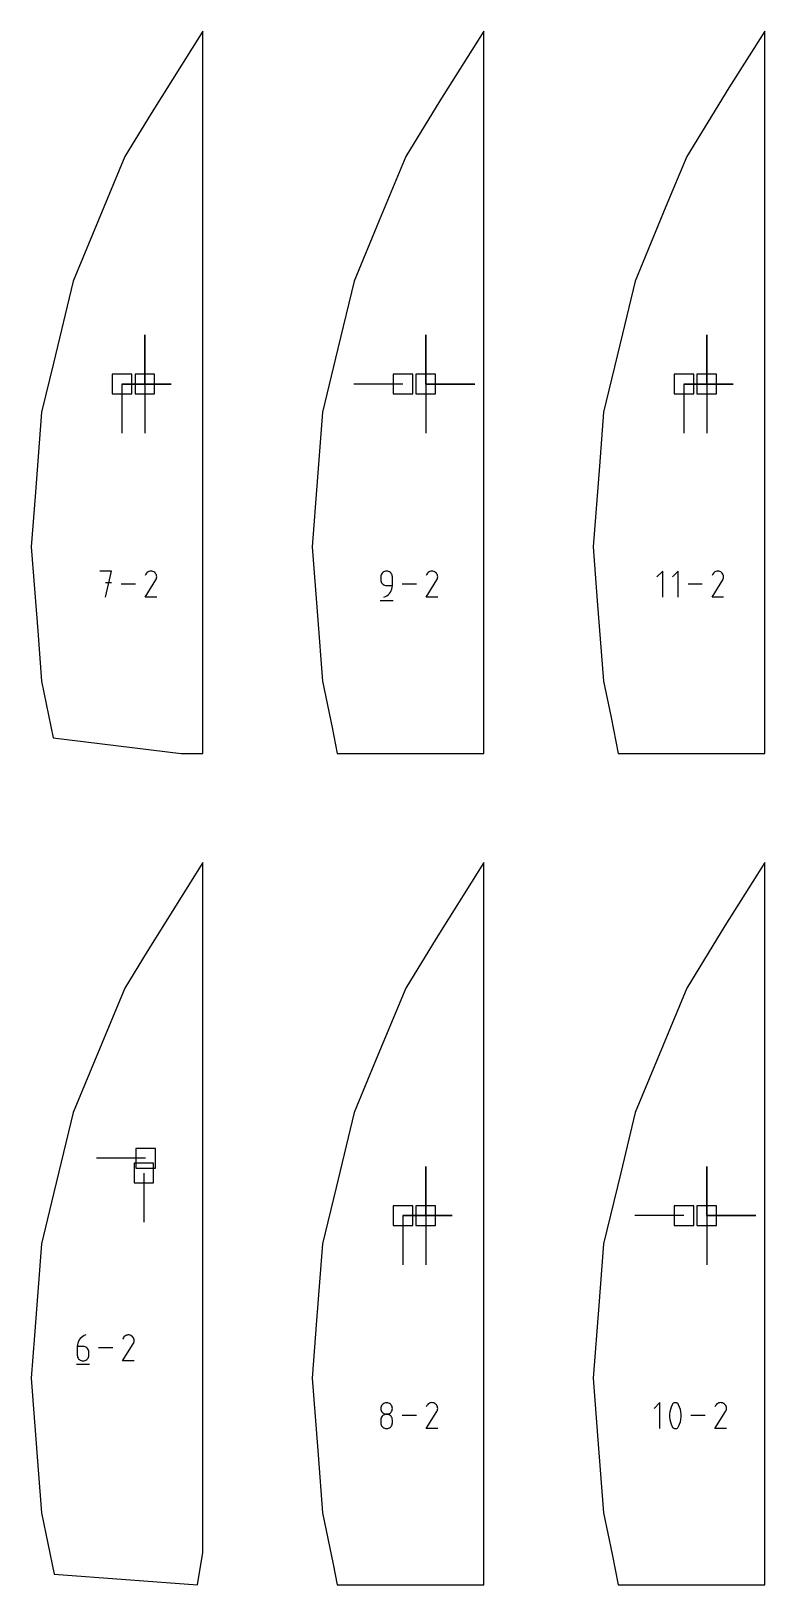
# Model space of a CAD drawing. Extents: x 0 to 800, y 0 to 1000.
# Drawn here: x 219.08 to 240.43, y 834.22 to 879.42 of the extents above; entities that cross this region are included whole.
import ezdxf

# ---------------------------------------------------------------- set-up
doc = ezdxf.new("R2010")
doc.units = 0
doc.header["$MEASUREMENT"] = 0
for name, color, linetype in [('annotation', 7, 'Continuous'), ('boundary', 7, 'Continuous'), ('hole', 7, 'Continuous')]:
    doc.layers.add(name, color=color, linetype=linetype)

msp = doc.modelspace()

# ---------------------------------------------------------------- linework, layer by layer
at = {"layer": 'annotation', "color": 1}
for p, q in [((222.388743, 869.154664), (222.388743, 870.583414)), ((222.388743, 869.154664), (222.388743, 870.583414)), ((222.388743, 870.583414), (222.388743, 869.154664)), ((230.563744, 869.154664), (230.563744, 870.583414)), ((230.563744, 869.154664), (230.563744, 870.583414)), ((230.563744, 870.583414), (230.563744, 869.154664)), ((230.563744, 869.154664), (230.563744, 870.583414)), ((230.563744, 870.583414), (230.563744, 869.154664)), ((238.738745, 869.154664), (238.738745, 870.583414)), ((238.738745, 869.154664), (238.738745, 870.583414)), ((238.738745, 870.583414), (238.738745, 869.154664)), ((221.722493, 869.154664), (223.151243, 869.154664)), ((221.722493, 869.154664), (223.151243, 869.154664)), ((223.151243, 869.154664), (221.722493, 869.154664)), ((221.722493, 869.154664), (221.722493, 867.725914)), ((222.388743, 869.154664), (222.388743, 867.725914)), ((229.897494, 869.154664), (228.468744, 869.154664)), ((230.563744, 869.154664), (231.992494, 869.154664)), ((230.563744, 869.154664), (231.992494, 869.154664)), ((231.992494, 869.154664), (230.563744, 869.154664)), ((230.563744, 869.154664), (230.563744, 867.725914)), ((238.072494, 869.154664), (239.501244, 869.154664)), ((238.072494, 869.154664), (239.501244, 869.154664)), ((239.501244, 869.154664), (238.072494, 869.154664)), ((238.072494, 869.154664), (238.072494, 867.725914)), ((238.738745, 869.154664), (238.738745, 867.725914)), ((221.417233, 863.712743), (221.080811, 863.712743)), ((221.249045, 862.956209), (221.417233, 863.712743)), ((221.417233, 863.375846), (221.249045, 863.375846)), ((222.114687, 863.334476), (221.701028, 863.334476)), ((222.398374, 862.956203), (222.708844, 863.45602)), ((222.420909, 863.628619), (222.398848, 863.5863)), ((222.438417, 863.653445), (222.420909, 863.628619)), ((222.459421, 863.674169), (222.438417, 863.653445)), ((222.483285, 863.690624), (222.459421, 863.674169)), ((222.509369, 863.702646), (222.483285, 863.690624)), ((222.537033, 863.710068), (222.509369, 863.702646)), ((222.56564, 863.712724), (222.537033, 863.710068)), ((222.59455, 863.710448), (222.56564, 863.712724)), ((222.623125, 863.703075), (222.59455, 863.710448)), ((222.650725, 863.690438), (222.623125, 863.703075)), ((222.675411, 863.672909), (222.650725, 863.690438)), ((222.650725, 863.690438), (222.650725, 863.690438)), ((222.696051, 863.651874), (222.675411, 863.672909)), ((222.712462, 863.627978), (222.696051, 863.651874)), ((222.708844, 863.45602), (222.709215, 863.456479)), ((222.708844, 863.45602), (222.708844, 863.45602)), ((222.709215, 863.456479), (222.709571, 863.456942)), ((222.709571, 863.456942), (222.709914, 863.457413)), ((222.709914, 863.457413), (222.710246, 863.457896)), ((222.710246, 863.457896), (222.710571, 863.458394)), ((222.710571, 863.458394), (222.710889, 863.458912)), ((222.710889, 863.458912), (222.711204, 863.459453)), ((222.711204, 863.459453), (222.711518, 863.460022)), ((222.711518, 863.460022), (222.711833, 863.460622)), ((222.711833, 863.460622), (222.724652, 863.488146)), ((222.711833, 863.460622), (222.711833, 863.460622)), ((222.72446, 863.601865), (222.712462, 863.627978)), ((222.731861, 863.574181), (222.72446, 863.601865)), ((222.724652, 863.488146), (222.732141, 863.516677)), ((222.734483, 863.54557), (222.731861, 863.574181)), ((222.732141, 863.516677), (222.734483, 863.54557)), ((229.258714, 863.574731), (229.256001, 863.544508)), ((229.256001, 863.544508), (229.256001, 863.460391)), ((229.256001, 863.460391), (229.256001, 863.460391)), ((229.256001, 863.460391), (229.258714, 863.430169)), ((229.266532, 863.603184), (229.258714, 863.574731)), ((229.258714, 863.430169), (229.266532, 863.401721)), ((229.278976, 863.62939), (229.266532, 863.603184)), ((229.266532, 863.401721), (229.278976, 863.375521)), ((229.295569, 863.652872), (229.278976, 863.62939)), ((229.278976, 863.375521), (229.295569, 863.352046)), ((229.315831, 863.673154), (229.295569, 863.652872)), ((229.295569, 863.352046), (229.315831, 863.331772)), ((229.339284, 863.689759), (229.315831, 863.673154)), ((229.315831, 863.331772), (229.339284, 863.315175)), ((229.365449, 863.70221), (229.339284, 863.689759)), ((229.393846, 863.71003), (229.365449, 863.70221)), ((229.423999, 863.712743), (229.393846, 863.71003)), ((229.454213, 863.71003), (229.423999, 863.712743)), ((229.423999, 863.712743), (229.423999, 863.712743)), ((229.482644, 863.70221), (229.454213, 863.71003)), ((229.508819, 863.689759), (229.482644, 863.70221)), ((229.532264, 863.673154), (229.508819, 863.689759)), ((229.552506, 863.652872), (229.532264, 863.673154)), ((229.569074, 863.62939), (229.552506, 863.652872)), ((229.581493, 863.603184), (229.569074, 863.62939)), ((229.589292, 863.574731), (229.581493, 863.603184)), ((229.591996, 863.544508), (229.589292, 863.574731)), ((229.591996, 863.292204), (229.591996, 863.544508)), ((229.591996, 863.544508), (229.591996, 863.544508)), ((230.289475, 863.334476), (229.875815, 863.334476)), ((230.573161, 862.956203), (230.883631, 863.45602)), ((230.595696, 863.628619), (230.573635, 863.5863)), ((230.613204, 863.653445), (230.595696, 863.628619)), ((230.634209, 863.674169), (230.613204, 863.653445)), ((230.658072, 863.690624), (230.634209, 863.674169)), ((230.684156, 863.702646), (230.658072, 863.690624)), ((230.71182, 863.710068), (230.684156, 863.702646)), ((230.740427, 863.712724), (230.71182, 863.710068)), ((230.769337, 863.710448), (230.740427, 863.712724)), ((230.797912, 863.703075), (230.769337, 863.710448)), ((230.825513, 863.690438), (230.797912, 863.703075)), ((230.850198, 863.672909), (230.825513, 863.690438)), ((230.825513, 863.690438), (230.825513, 863.690438)), ((230.870838, 863.651874), (230.850198, 863.672909)), ((230.887249, 863.627978), (230.870838, 863.651874)), ((230.883631, 863.45602), (230.884002, 863.456479)), ((230.883631, 863.45602), (230.883631, 863.45602)), ((230.884002, 863.456479), (230.884358, 863.456942)), ((230.884358, 863.456942), (230.884701, 863.457413)), ((230.884701, 863.457413), (230.885033, 863.457896)), ((230.885033, 863.457896), (230.885358, 863.458394)), ((230.885358, 863.458394), (230.885676, 863.458912)), ((230.885676, 863.458912), (230.885991, 863.459453)), ((230.885991, 863.459453), (230.886305, 863.460022)), ((230.886305, 863.460022), (230.88662, 863.460622)), ((230.88662, 863.460622), (230.899439, 863.488146)), ((230.88662, 863.460622), (230.88662, 863.460622)), ((230.899247, 863.601865), (230.887249, 863.627978)), ((230.906648, 863.574181), (230.899247, 863.601865)), ((230.899439, 863.488146), (230.906928, 863.516677)), ((230.90927, 863.54557), (230.906648, 863.574181)), ((230.906928, 863.516677), (230.90927, 863.54557)), ((237.45722, 863.712743), (237.289033, 863.544508)), ((237.45722, 862.956209), (237.45722, 863.712743)), ((237.909108, 863.712743), (237.740921, 863.544508)), ((237.909108, 862.956209), (237.909108, 863.712743)), ((238.606515, 863.334476), (238.192855, 863.334476)), ((238.890201, 862.956203), (239.200671, 863.45602)), ((238.912737, 863.628619), (238.890676, 863.5863)), ((238.930244, 863.653445), (238.912737, 863.628619)), ((238.951249, 863.674169), (238.930244, 863.653445)), ((238.975113, 863.690624), (238.951249, 863.674169)), ((239.001196, 863.702646), (238.975113, 863.690624)), ((239.028861, 863.710068), (239.001196, 863.702646)), ((239.057468, 863.712724), (239.028861, 863.710068)), ((239.086378, 863.710448), (239.057468, 863.712724)), ((239.114953, 863.703075), (239.086378, 863.710448)), ((239.142553, 863.690438), (239.114953, 863.703075)), ((239.167239, 863.672909), (239.142553, 863.690438)), ((239.142553, 863.690438), (239.142553, 863.690438)), ((239.187879, 863.651874), (239.167239, 863.672909)), ((239.204289, 863.627978), (239.187879, 863.651874)), ((239.200671, 863.45602), (239.201043, 863.456479)), ((239.200671, 863.45602), (239.200671, 863.45602)), ((239.201043, 863.456479), (239.201398, 863.456942)), ((239.201398, 863.456942), (239.201741, 863.457413)), ((239.201741, 863.457413), (239.202074, 863.457896)), ((239.202074, 863.457896), (239.202398, 863.458394)), ((239.202398, 863.458394), (239.202717, 863.458912)), ((239.202717, 863.458912), (239.203032, 863.459453)), ((239.203032, 863.459453), (239.203345, 863.460022)), ((239.203345, 863.460022), (239.20366, 863.460622)), ((239.20366, 863.460622), (239.21648, 863.488146)), ((239.20366, 863.460622), (239.20366, 863.460622)), ((239.216287, 863.601865), (239.204289, 863.627978)), ((239.223689, 863.574181), (239.216287, 863.601865)), ((239.21648, 863.488146), (239.223968, 863.516677)), ((239.22631, 863.54557), (239.223689, 863.574181)), ((239.223968, 863.516677), (239.22631, 863.54557)), ((222.734368, 862.956203), (222.398374, 862.956203)), ((229.339284, 863.315175), (229.365449, 863.30273)), ((229.339929, 862.956209), (229.387971, 862.974112)), ((229.339929, 862.956209), (229.339929, 862.956209)), ((229.365449, 863.30273), (229.393846, 863.294915)), ((229.387971, 862.974112), (229.432068, 862.998311)), ((229.393846, 863.294915), (229.423999, 863.292204)), ((229.423999, 863.292204), (229.591996, 863.292204)), ((229.432068, 862.998311), (229.471764, 863.028189)), ((229.471764, 863.028189), (229.506603, 863.063131)), ((229.506603, 863.063131), (229.536129, 863.102519)), ((229.536129, 863.102519), (229.559887, 863.145737)), ((229.559887, 863.145737), (229.577422, 863.192168)), ((229.577422, 863.192168), (229.588277, 863.241196)), ((229.588277, 863.241196), (229.591996, 863.292204)), ((230.909155, 862.956203), (230.573161, 862.956203)), ((239.226196, 862.956203), (238.890201, 862.956203)), ((229.235008, 862.861642), (229.613274, 862.861642)), ((222.412493, 846.633188), (220.983743, 846.633188)), ((222.359868, 846.204563), (222.359868, 844.775813)), ((230.563744, 844.966938), (230.563744, 846.395688)), ((230.563744, 844.966938), (230.563744, 846.395688)), ((230.563744, 846.395688), (230.563744, 844.966938)), ((238.738745, 844.966938), (238.738745, 846.395688)), ((238.738745, 844.966938), (238.738745, 846.395688)), ((238.738745, 846.395688), (238.738745, 844.966938)), ((238.738745, 844.966938), (238.738745, 846.395688)), ((238.738745, 846.395688), (238.738745, 844.966938)), ((229.897494, 844.966938), (229.897493, 843.538188)), ((229.897494, 844.966938), (231.326244, 844.966938)), ((229.897494, 844.966938), (231.326244, 844.966938)), ((231.326244, 844.966938), (229.897494, 844.966938)), ((230.563744, 844.966938), (230.563744, 843.538188)), ((238.072494, 844.966938), (236.643744, 844.966938)), ((238.738745, 844.966938), (240.167495, 844.966938)), ((238.738745, 844.966938), (240.167495, 844.966938)), ((240.167495, 844.966938), (238.738745, 844.966938)), ((238.738745, 844.966938), (238.738745, 843.538188)), ((220.428055, 841.209396), (220.424335, 841.15826)), ((220.438912, 841.258527), (220.428055, 841.209396)), ((220.456454, 841.305045), (220.438912, 841.258527)), ((220.480227, 841.34834), (220.456454, 841.305045)), ((220.509777, 841.387804), (220.480227, 841.34834)), ((220.544651, 841.422826), (220.509777, 841.387804)), ((220.584397, 841.452799), (220.544651, 841.422826)), ((220.62856, 841.477112), (220.584397, 841.452799)), ((220.676687, 841.495157), (220.62856, 841.477112)), ((220.676687, 841.495157), (220.676687, 841.495157)), ((221.741447, 840.738617), (222.051917, 841.238434)), ((221.763982, 841.411033), (221.741921, 841.368713)), ((221.78149, 841.435859), (221.763982, 841.411033)), ((221.802495, 841.456582), (221.78149, 841.435859)), ((221.826358, 841.473038), (221.802495, 841.456582)), ((221.852442, 841.48506), (221.826358, 841.473038)), ((221.880106, 841.492482), (221.852442, 841.48506)), ((221.908713, 841.495138), (221.880106, 841.492482)), ((221.937623, 841.492862), (221.908713, 841.495138)), ((221.966198, 841.485489), (221.937623, 841.492862)), ((221.993799, 841.472852), (221.966198, 841.485489)), ((222.018484, 841.455323), (221.993799, 841.472852)), ((221.993799, 841.472852), (221.993799, 841.472852)), ((222.039124, 841.434288), (222.018484, 841.455323)), ((222.055535, 841.410392), (222.039124, 841.434288)), ((222.051917, 841.238434), (222.052288, 841.238893)), ((222.051917, 841.238434), (222.051917, 841.238434)), ((222.052288, 841.238893), (222.052644, 841.239356)), ((222.052644, 841.239356), (222.052987, 841.239827)), ((222.052987, 841.239827), (222.053319, 841.24031)), ((222.053319, 841.24031), (222.053644, 841.240808)), ((222.053644, 841.240808), (222.053962, 841.241326)), ((222.053962, 841.241326), (222.054277, 841.241867)), ((222.054277, 841.241867), (222.054591, 841.242436)), ((222.054591, 841.242436), (222.054906, 841.243036)), ((222.054906, 841.243036), (222.067725, 841.27056)), ((222.054906, 841.243036), (222.054906, 841.243036)), ((222.067533, 841.384279), (222.055535, 841.410392)), ((222.074934, 841.356595), (222.067533, 841.384279)), ((222.067725, 841.27056), (222.075214, 841.299091)), ((222.077556, 841.327984), (222.074934, 841.356595)), ((222.075214, 841.299091), (222.077556, 841.327984)), ((220.424335, 841.15826), (220.424335, 840.90681)), ((220.592332, 841.15826), (220.424335, 841.15826)), ((220.424335, 840.90681), (220.424335, 840.90681)), ((220.424335, 840.90681), (220.427047, 840.876589)), ((220.427047, 840.876589), (220.434865, 840.84814)), ((220.434865, 840.84814), (220.44731, 840.821941)), ((220.44731, 840.821941), (220.463902, 840.798466)), ((220.463902, 840.798466), (220.484165, 840.778191)), ((220.484165, 840.778191), (220.507617, 840.761594)), ((220.507617, 840.761594), (220.533782, 840.74915)), ((220.533782, 840.74915), (220.56218, 840.741334)), ((220.56218, 840.741334), (220.592332, 840.738623)), ((220.622547, 841.155564), (220.592332, 841.15826)), ((220.592332, 840.738623), (220.622547, 840.741334)), ((220.592332, 840.738623), (220.592332, 840.738623)), ((220.650978, 841.147787), (220.622547, 841.155564)), ((220.622547, 840.741334), (220.650978, 840.74915)), ((220.677152, 841.1354), (220.650978, 841.147787)), ((220.650978, 840.74915), (220.677152, 840.761594)), ((220.700597, 841.11887), (220.677152, 841.1354)), ((220.677152, 840.761594), (220.700597, 840.778191)), ((220.72084, 841.098666), (220.700597, 841.11887)), ((220.700597, 840.778191), (220.72084, 840.798466)), ((220.737407, 841.075259), (220.72084, 841.098666)), ((220.72084, 840.798466), (220.737407, 840.821941)), ((220.749827, 841.049116), (220.737407, 841.075259)), ((220.737407, 840.821941), (220.749827, 840.84814)), ((220.757625, 841.020707), (220.749827, 841.049116)), ((220.749827, 840.84814), (220.757625, 840.876589)), ((220.76033, 840.9905), (220.757625, 841.020707)), ((220.757625, 840.876589), (220.76033, 840.90681)), ((220.76033, 840.90681), (220.76033, 840.9905)), ((220.76033, 840.9905), (220.76033, 840.9905)), ((221.457761, 841.11689), (221.044101, 841.11689)), ((222.077441, 840.738617), (221.741447, 840.738617)), ((220.403294, 840.644056), (220.78156, 840.644056)), ((229.25876, 839.386413), (229.256049, 839.356331)), ((229.266574, 839.414756), (229.25876, 839.386413)), ((229.279013, 839.440879), (229.266574, 839.414756)), ((229.295601, 839.464302), (229.279013, 839.440879)), ((229.315859, 839.484544), (229.295601, 839.464302)), ((229.33931, 839.501125), (229.315859, 839.484544)), ((229.365477, 839.513564), (229.33931, 839.501125)), ((229.393881, 839.521379), (229.365477, 839.513564)), ((229.424046, 839.524091), (229.393881, 839.521379)), ((229.454211, 839.521379), (229.424046, 839.524091)), ((229.424046, 839.524091), (229.424046, 839.524091)), ((229.482615, 839.513564), (229.454211, 839.521379)), ((229.508782, 839.501125), (229.482615, 839.513564)), ((229.532233, 839.484544), (229.508782, 839.501125)), ((229.552491, 839.464302), (229.532233, 839.484544)), ((229.569079, 839.440879), (229.552491, 839.464302)), ((229.581519, 839.414756), (229.569079, 839.440879)), ((229.589333, 839.386413), (229.581519, 839.414756)), ((229.592044, 839.356331), (229.589333, 839.386413)), ((230.595696, 839.440893), (230.573635, 839.398573)), ((230.613204, 839.465719), (230.595696, 839.440893)), ((230.634209, 839.486442), (230.613204, 839.465719)), ((230.658072, 839.502898), (230.634209, 839.486442)), ((230.684156, 839.51492), (230.658072, 839.502898)), ((230.71182, 839.522342), (230.684156, 839.51492)), ((230.740427, 839.524998), (230.71182, 839.522342)), ((230.769337, 839.522722), (230.740427, 839.524998)), ((230.797912, 839.515349), (230.769337, 839.522722)), ((230.825513, 839.502712), (230.797912, 839.515349)), ((230.850198, 839.485183), (230.825513, 839.502712)), ((230.825513, 839.502712), (230.825513, 839.502712)), ((230.870838, 839.464148), (230.850198, 839.485183)), ((230.887249, 839.440252), (230.870838, 839.464148)), ((230.899247, 839.414139), (230.887249, 839.440252)), ((230.906648, 839.386455), (230.899247, 839.414139)), ((230.90927, 839.357844), (230.906648, 839.386455)), ((237.374059, 839.525016), (237.205872, 839.356782)), ((237.374059, 838.768483), (237.374059, 839.525016)), ((237.701293, 839.396914), (237.679543, 839.326739)), ((237.730293, 839.465111), (237.701293, 839.396914)), ((237.740059, 839.481351), (237.730293, 839.465111)), ((237.730293, 839.465111), (237.730293, 839.465111)), ((237.75223, 839.495191), (237.740059, 839.481351)), ((237.766403, 839.506496), (237.75223, 839.495191)), ((237.782175, 839.515132), (237.766403, 839.506496)), ((237.799143, 839.520966), (237.782175, 839.515132)), ((237.816904, 839.523864), (237.799143, 839.520966)), ((237.835055, 839.523691), (237.816904, 839.523864)), ((237.853193, 839.520314), (237.835055, 839.523691)), ((237.870916, 839.513598), (237.853193, 839.520314)), ((237.8777, 839.510033), (237.870916, 839.513598)), ((237.870916, 839.513598), (237.870916, 839.513598)), ((237.88421, 839.505938), (237.8777, 839.510033)), ((237.890415, 839.501346), (237.88421, 839.505938)), ((237.896282, 839.496288), (237.890415, 839.501346)), ((237.90178, 839.490798), (237.896282, 839.496288)), ((237.906878, 839.484907), (237.90178, 839.490798)), ((237.911543, 839.478649), (237.906878, 839.484907)), ((237.915745, 839.472055), (237.911543, 839.478649)), ((237.91945, 839.465159), (237.915745, 839.472055)), ((237.948591, 839.396821), (237.91945, 839.465159)), ((237.91945, 839.465159), (237.91945, 839.465159)), ((237.970447, 839.32654), (237.948591, 839.396821)), ((238.995898, 839.440893), (238.973837, 839.398573)), ((239.013406, 839.465719), (238.995898, 839.440893)), ((239.034411, 839.486442), (239.013406, 839.465719)), ((239.058274, 839.502898), (239.034411, 839.486442)), ((239.084358, 839.51492), (239.058274, 839.502898)), ((239.112022, 839.522342), (239.084358, 839.51492)), ((239.140629, 839.524998), (239.112022, 839.522342)), ((239.169539, 839.522722), (239.140629, 839.524998)), ((239.198114, 839.515349), (239.169539, 839.522722)), ((239.225715, 839.502712), (239.198114, 839.515349)), ((239.2504, 839.485183), (239.225715, 839.502712)), ((239.225715, 839.502712), (239.225715, 839.502712)), ((239.27104, 839.464148), (239.2504, 839.485183)), ((239.287451, 839.440252), (239.27104, 839.464148)), ((239.299449, 839.414139), (239.287451, 839.440252)), ((239.30685, 839.386455), (239.299449, 839.414139)), ((239.309472, 839.357844), (239.30685, 839.386455)), ((229.256049, 839.356331), (229.256049, 839.356331)), ((229.256049, 839.356331), (229.258761, 839.326108)), ((229.25876, 839.050118), (229.256049, 839.019909)), ((229.256049, 839.019909), (229.256049, 838.936219)), ((229.256049, 838.936219), (229.256049, 838.936219)), ((229.256049, 838.936219), (229.258761, 838.906012)), ((229.266574, 839.07856), (229.25876, 839.050118)), ((229.258761, 839.326108), (229.266579, 839.297655)), ((229.279013, 839.104758), (229.266574, 839.07856)), ((229.266579, 839.297655), (229.279024, 839.271449)), ((229.295601, 839.128234), (229.279013, 839.104758)), ((229.279024, 839.271449), (229.295617, 839.247967)), ((229.315859, 839.148512), (229.295601, 839.128234)), ((229.295617, 839.247967), (229.315879, 839.227685)), ((229.33931, 839.165115), (229.315859, 839.148512)), ((229.315879, 839.227685), (229.339331, 839.21108)), ((229.365477, 839.177564), (229.33931, 839.165115)), ((229.339331, 839.21108), (229.365496, 839.198629)), ((229.393881, 839.185384), (229.365477, 839.177564)), ((229.365496, 839.198629), (229.393894, 839.190809)), ((229.424046, 839.188097), (229.393881, 839.185384)), ((229.393894, 839.190809), (229.424046, 839.188097)), ((229.424046, 839.188097), (229.454198, 839.190809)), ((229.454211, 839.185385), (229.424046, 839.188097)), ((229.424046, 839.188097), (229.424046, 839.188097)), ((229.424046, 839.188097), (229.424046, 839.188097)), ((229.454198, 839.190809), (229.482596, 839.198629)), ((229.482615, 839.17757), (229.454211, 839.185385)), ((229.482596, 839.198629), (229.508761, 839.21108)), ((229.508782, 839.165125), (229.482615, 839.17757)), ((229.508761, 839.21108), (229.532214, 839.227685)), ((229.532233, 839.148528), (229.508782, 839.165125)), ((229.532214, 839.227685), (229.552476, 839.247967)), ((229.552491, 839.128254), (229.532233, 839.148528)), ((229.552476, 839.247967), (229.569069, 839.271449)), ((229.569079, 839.104779), (229.552491, 839.128254)), ((229.569069, 839.271449), (229.581513, 839.297655)), ((229.581519, 839.078579), (229.569079, 839.104779)), ((229.581513, 839.297655), (229.589331, 839.326108)), ((229.589333, 839.050131), (229.581519, 839.078579)), ((229.589331, 839.326108), (229.592044, 839.356331)), ((229.589331, 838.906012), (229.592044, 838.936219)), ((229.592044, 839.019909), (229.589333, 839.050131)), ((229.592044, 839.356331), (229.592044, 839.356331)), ((229.592044, 838.936219), (229.592044, 839.019909)), ((229.592044, 839.019909), (229.592044, 839.019909)), ((230.289475, 839.14675), (229.875815, 839.14675)), ((230.573161, 838.768476), (230.883631, 839.268294)), ((230.883631, 839.268294), (230.884002, 839.268753)), ((230.883631, 839.268294), (230.883631, 839.268294)), ((230.884002, 839.268753), (230.884358, 839.269216)), ((230.884358, 839.269216), (230.884701, 839.269687)), ((230.884701, 839.269687), (230.885033, 839.27017)), ((230.885033, 839.27017), (230.885358, 839.270668)), ((230.885358, 839.270668), (230.885676, 839.271186)), ((230.885676, 839.271186), (230.885991, 839.271727)), ((230.885991, 839.271727), (230.886305, 839.272296)), ((230.886305, 839.272296), (230.88662, 839.272896)), ((230.88662, 839.272896), (230.899439, 839.30042)), ((230.88662, 839.272896), (230.88662, 839.272896)), ((230.899439, 839.30042), (230.906928, 839.328951)), ((230.906928, 839.328951), (230.90927, 839.357844)), ((237.665043, 839.255146), (237.657793, 839.182694)), ((237.657793, 839.182694), (237.657793, 839.109943)), ((237.657793, 839.109943), (237.665043, 839.037452)), ((237.679543, 839.326739), (237.665043, 839.255146)), ((237.665043, 839.037452), (237.679543, 838.965781)), ((237.679543, 838.965781), (237.701293, 838.89549)), ((237.948591, 838.895397), (237.970447, 838.965583)), ((237.985017, 839.254877), (237.970447, 839.32654)), ((237.970447, 838.965583), (237.985017, 839.037183)), ((237.992303, 839.18239), (237.985017, 839.254877)), ((237.985017, 839.037183), (237.992303, 839.109639)), ((237.992303, 839.109639), (237.992303, 839.18239)), ((238.689677, 839.14675), (238.276017, 839.14675)), ((238.973363, 838.768476), (239.283833, 839.268294)), ((239.283833, 839.268294), (239.284204, 839.268753)), ((239.283833, 839.268294), (239.283833, 839.268294)), ((239.284204, 839.268753), (239.28456, 839.269216)), ((239.28456, 839.269216), (239.284903, 839.269687)), ((239.284903, 839.269687), (239.285235, 839.27017)), ((239.285235, 839.27017), (239.28556, 839.270668)), ((239.28556, 839.270668), (239.285878, 839.271186)), ((239.285878, 839.271186), (239.286193, 839.271727)), ((239.286193, 839.271727), (239.286507, 839.272296)), ((239.286507, 839.272296), (239.286822, 839.272896)), ((239.286822, 839.272896), (239.299641, 839.30042)), ((239.286822, 839.272896), (239.286822, 839.272896)), ((239.299641, 839.30042), (239.30713, 839.328951)), ((239.30713, 839.328951), (239.309472, 839.357844)), ((229.258761, 838.906012), (229.266579, 838.877603)), ((229.266579, 838.877603), (229.279024, 838.85146)), ((229.279024, 838.85146), (229.295617, 838.828053)), ((229.295617, 838.828053), (229.315879, 838.80785)), ((229.315879, 838.80785), (229.339331, 838.79132)), ((229.339331, 838.79132), (229.365496, 838.778932)), ((229.365496, 838.778932), (229.393894, 838.771155)), ((229.393894, 838.771155), (229.424046, 838.768459)), ((229.424046, 838.768459), (229.454198, 838.771155)), ((229.424046, 838.768459), (229.424046, 838.768459)), ((229.454198, 838.771155), (229.482596, 838.778932)), ((229.482596, 838.778932), (229.508761, 838.79132)), ((229.508761, 838.79132), (229.532214, 838.80785)), ((229.532214, 838.80785), (229.552476, 838.828053)), ((229.552476, 838.828053), (229.569069, 838.85146)), ((229.569069, 838.85146), (229.581513, 838.877603)), ((229.581513, 838.877603), (229.589331, 838.906012)), ((230.909155, 838.768476), (230.573161, 838.768476)), ((237.701293, 838.89549), (237.730293, 838.827139)), ((237.730293, 838.827139), (237.730293, 838.827139)), ((237.730293, 838.827139), (237.733986, 838.820256)), ((237.733986, 838.820256), (237.738156, 838.813695)), ((237.738156, 838.813695), (237.742787, 838.807476)), ((237.742787, 838.807476), (237.74786, 838.801619)), ((237.74786, 838.801619), (237.753359, 838.796144)), ((237.753359, 838.796144), (237.759265, 838.791071)), ((237.759265, 838.791071), (237.765562, 838.78642)), ((237.765562, 838.78642), (237.772231, 838.78221)), ((237.772231, 838.78221), (237.779255, 838.778462)), ((237.779255, 838.778462), (237.779255, 838.778462)), ((237.779255, 838.778462), (237.796838, 838.771889)), ((237.796838, 838.771889), (237.81487, 838.768623)), ((237.81487, 838.768623), (237.832945, 838.768532)), ((237.832945, 838.768532), (237.850654, 838.771482)), ((237.850654, 838.771482), (237.867591, 838.777339)), ((237.867591, 838.777339), (237.883346, 838.785972)), ((237.883346, 838.785972), (237.897513, 838.797246)), ((237.897513, 838.797246), (237.909684, 838.811028)), ((237.909684, 838.811028), (237.91945, 838.827186)), ((237.91945, 838.827186), (237.948591, 838.895397)), ((237.91945, 838.827186), (237.91945, 838.827186)), ((239.309357, 838.768476), (238.973363, 838.768476))]:
    msp.add_line(p, q, dxfattribs=at)
at = {"layer": 'boundary', "color": 5}
for p, q in [((224.079369, 879.422902), (222.570807, 877.023644)), ((224.079369, 862.299352), (224.079369, 879.422902)), ((232.254369, 879.422902), (230.975378, 877.39827)), ((232.254369, 868.182289), (232.254369, 879.422902)), ((240.42937, 879.422902), (239.37995, 877.772895)), ((240.42937, 874.065226), (240.42937, 879.422902)), ((230.975378, 877.39827), (229.979205, 875.772663)), ((239.37995, 877.772895), (238.154206, 875.772663)), ((222.570807, 877.023644), (221.804205, 875.772663)), ((221.804205, 875.772663), (220.864423, 873.50383)), ((229.979205, 875.772663), (229.207564, 873.909755)), ((238.154206, 875.772663), (237.550704, 874.315681)), ((237.550704, 874.315681), (236.652958, 872.148328)), ((229.207564, 873.909755), (228.477957, 872.148328)), ((240.42937, 858.412411), (240.42937, 874.065226)), ((220.864423, 873.50383), (220.302956, 872.148328)), ((220.302956, 872.148328), (219.729667, 869.760412)), ((228.477957, 872.148328), (228.007237, 870.187643)), ((236.652958, 872.148328), (236.284807, 870.614874)), ((236.284807, 870.614874), (235.73716, 868.333765)), ((228.007237, 870.187643), (227.562159, 868.333765)), ((219.729667, 869.760412), (219.387159, 868.333765)), ((219.387159, 868.333765), (219.194482, 865.885565)), ((227.562159, 868.333765), (227.403955, 866.323581)), ((235.73716, 868.333765), (235.613428, 866.761598)), ((232.254369, 858.412411), (232.254369, 868.182289)), ((235.613428, 866.761598), (235.429369, 864.422902)), ((227.403955, 866.323581), (227.254369, 864.422902)), ((219.194482, 865.885565), (219.079368, 864.422902)), ((219.079368, 864.422902), (219.272045, 861.974701)), ((227.254369, 864.422902), (227.412573, 862.412718)), ((235.429369, 864.422902), (235.553101, 862.850735)), ((235.553101, 862.850735), (235.73716, 860.512038)), ((219.272045, 861.974701), (219.387159, 860.512038)), ((224.079368, 858.412411), (224.079369, 862.299352)), ((227.412573, 862.412718), (227.562159, 860.512038)), ((219.387159, 860.512038), (219.720534, 858.867331)), ((227.562159, 860.512038), (227.835889, 859.161592)), ((235.73716, 860.512038), (235.951244, 859.455853)), ((235.951244, 859.455853), (236.163198, 858.410176)), ((219.720534, 858.867331), (223.447975, 858.41208)), ((227.835889, 859.161592), (227.988198, 858.410176)), ((223.447975, 858.41208), (224.079368, 858.412411)), ((227.988198, 858.410176), (230.667353, 858.41158)), ((230.667353, 858.41158), (232.254369, 858.412411)), ((236.163198, 858.410176), (237.886732, 858.411079)), ((237.886732, 858.411079), (240.42937, 858.412411)), ((224.079369, 855.235176), (222.456021, 852.648606)), ((224.079369, 835.170157), (224.079369, 855.235176)), ((232.254369, 855.235176), (230.860593, 853.023231)), ((232.254369, 841.053094), (232.254369, 855.235176)), ((240.42937, 855.235176), (239.265164, 853.397856)), ((240.42937, 846.936031), (240.42937, 855.235176)), ((239.265164, 853.397856), (238.154206, 851.584937)), ((230.860593, 853.023231), (229.979205, 851.584937)), ((222.456021, 852.648606), (221.804205, 851.584937)), ((221.804205, 851.584937), (220.780353, 849.113141)), ((229.979205, 851.584937), (229.123494, 849.519066)), ((238.154206, 851.584937), (237.466634, 849.924992)), ((237.466634, 849.924992), (236.652958, 847.960602)), ((229.123494, 849.519066), (228.477957, 847.960602)), ((220.780353, 849.113141), (220.302956, 847.960602)), ((220.302956, 847.960602), (219.678382, 845.35907)), ((228.477957, 847.960602), (227.955952, 845.786301)), ((236.652958, 847.960602), (236.233522, 846.213532)), ((240.42937, 834.224685), (240.42937, 846.936031)), ((236.233522, 846.213532), (235.73716, 844.146039)), ((227.955952, 845.786301), (227.562159, 844.146039)), ((219.678382, 845.35907), (219.387159, 844.146039)), ((219.387159, 844.146039), (219.177245, 841.47883)), ((227.562159, 844.146039), (227.386719, 841.916847)), ((235.73716, 844.146039), (235.596192, 842.354864)), ((235.596192, 842.354864), (235.429369, 840.235176)), ((227.386719, 841.916847), (227.254369, 840.235176)), ((219.177245, 841.47883), (219.079368, 840.235176)), ((232.254369, 834.224685), (232.254369, 841.053094)), ((219.079368, 840.235176), (219.289281, 837.567967)), ((227.254369, 840.235176), (227.429809, 838.005984)), ((235.429369, 840.235176), (235.570337, 838.444)), ((235.570337, 838.444), (235.73716, 836.324312)), ((219.289281, 837.567967), (219.387159, 836.324312)), ((227.429809, 838.005984), (227.562159, 836.324312)), ((219.387159, 836.324312), (219.750356, 834.532475)), ((227.562159, 836.324312), (227.865712, 834.826735)), ((235.73716, 836.324312), (235.981067, 835.120996)), ((223.925786, 834.224604), (224.079369, 835.170157)), ((235.981067, 835.120996), (236.163198, 834.22245)), ((219.750356, 834.532475), (223.925786, 834.224604)), ((227.865712, 834.826735), (227.988198, 834.22245)), ((227.988198, 834.22245), (231.145165, 834.224104)), ((231.145165, 834.224104), (232.254369, 834.224685)), ((236.163198, 834.22245), (238.364543, 834.223603)), ((238.364543, 834.223603), (240.42937, 834.224685))]:
    msp.add_line(p, q, dxfattribs=at)
at = {"layer": 'hole', "color": 5}
for p, q in [((222.008243, 869.440414), (221.436743, 869.440414)), ((221.436743, 869.440414), (221.436743, 868.868914)), ((222.008243, 868.868914), (222.008243, 869.440414)), ((222.674493, 869.440414), (222.102993, 869.440414)), ((222.102993, 869.440414), (222.102993, 868.868914)), ((222.674493, 868.868914), (222.674493, 869.440414)), ((230.183244, 869.440414), (229.611744, 869.440414)), ((229.611744, 869.440414), (229.611744, 868.868914)), ((230.183244, 868.868914), (230.183244, 869.440414)), ((230.849494, 869.440414), (230.277994, 869.440414)), ((230.277994, 869.440414), (230.277994, 868.868914)), ((230.849494, 868.868914), (230.849494, 869.440414)), ((238.358244, 869.440414), (237.786744, 869.440414)), ((237.786744, 869.440414), (237.786744, 868.868914)), ((238.358244, 868.868914), (238.358244, 869.440414)), ((239.024495, 869.440414), (238.452995, 869.440414)), ((238.452995, 869.440414), (238.452995, 868.868914)), ((239.024495, 868.868914), (239.024495, 869.440414)), ((221.436743, 868.868914), (222.008243, 868.868914)), ((222.102993, 868.868914), (222.674493, 868.868914)), ((229.611744, 868.868914), (230.183244, 868.868914)), ((230.277994, 868.868914), (230.849494, 868.868914)), ((237.786744, 868.868914), (238.358244, 868.868914)), ((238.452995, 868.868914), (239.024495, 868.868914)), ((222.698243, 846.918938), (222.126743, 846.918938)), ((222.126743, 846.918938), (222.126743, 846.347438)), ((222.698243, 846.347438), (222.698243, 846.918938)), ((222.645618, 846.490313), (222.074118, 846.490313)), ((222.074118, 846.490313), (222.074118, 845.918813)), ((222.126743, 846.347438), (222.698243, 846.347438)), ((222.645618, 845.918813), (222.645618, 846.490313)), ((222.074118, 845.918813), (222.645618, 845.918813)), ((230.183244, 845.252688), (229.611744, 845.252688)), ((229.611744, 845.252688), (229.611744, 844.681188)), ((230.183244, 844.681188), (230.183244, 845.252688)), ((230.849494, 845.252688), (230.277994, 845.252688)), ((230.277994, 845.252688), (230.277994, 844.681188)), ((230.849494, 844.681188), (230.849494, 845.252688)), ((238.358244, 845.252688), (237.786744, 845.252688)), ((237.786744, 845.252688), (237.786744, 844.681188)), ((238.358244, 844.681188), (238.358244, 845.252688)), ((239.024495, 845.252688), (238.452995, 845.252688)), ((238.452995, 845.252688), (238.452995, 844.681188)), ((239.024495, 844.681188), (239.024495, 845.252688)), ((229.611744, 844.681188), (230.183244, 844.681188)), ((230.277994, 844.681188), (230.849494, 844.681188)), ((237.786744, 844.681188), (238.358244, 844.681188)), ((238.452995, 844.681188), (239.024495, 844.681188))]:
    msp.add_line(p, q, dxfattribs=at)

doc.saveas('drawing.dxf')
